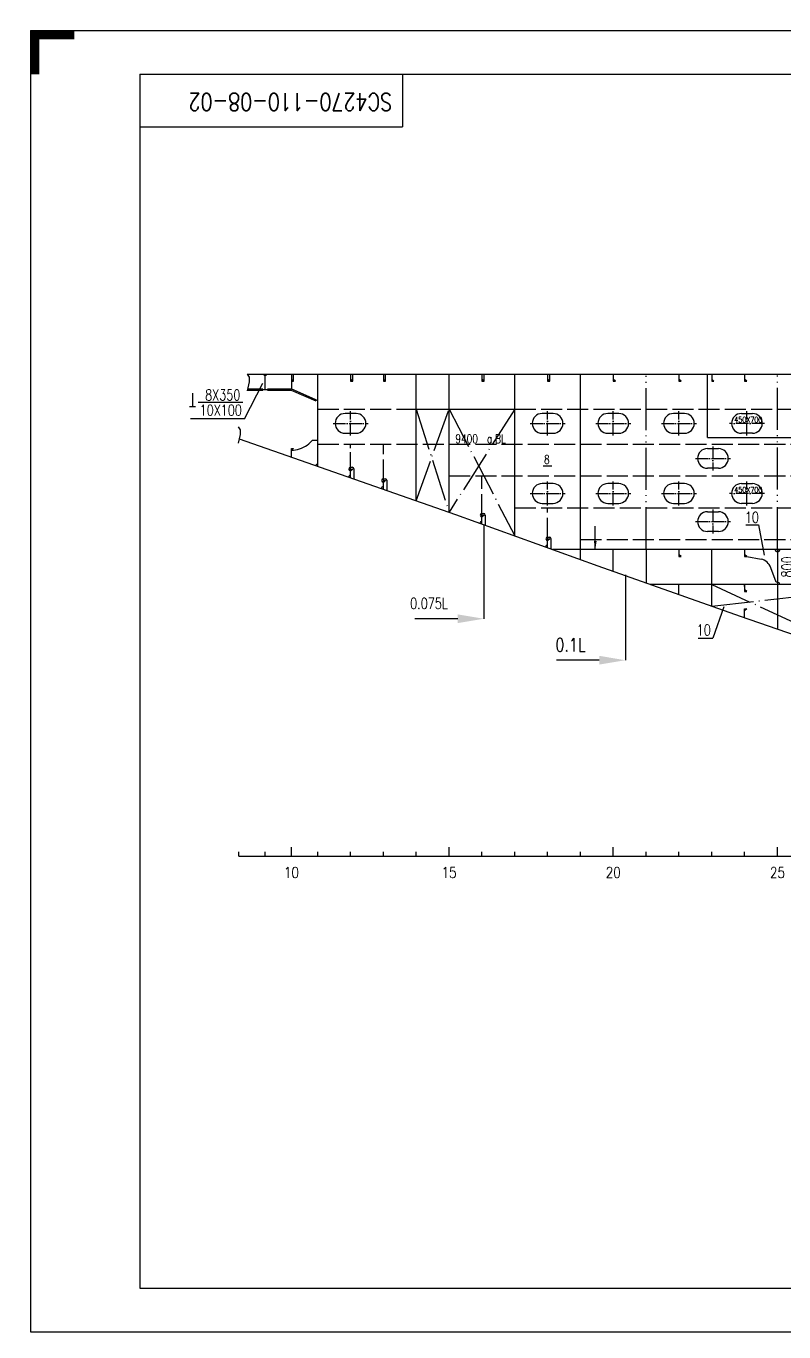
# Model space of a CAD drawing. Extents: x 373818 to 564480, y 322172 to 634257.
# Drawn here: x 415680 to 432987, y 322272 to 352072 of the extents above; entities that cross this region are included whole.
import ezdxf
from ezdxf.enums import TextEntityAlignment as Align

# ---------------------------------------------------------------- set-up
doc = ezdxf.new("R2010")
doc.units = 0
doc.header["$LTSCALE"] = 40
doc.header["$MEASUREMENT"] = 0
for name, pattern in [('ACAD_ISO02W100', [15, 12, -3]), ('ACAD_ISO04W100', [30.5, 24, -3, 0.5, -3]), ('ACAD_ISO05W100', [34, 24, -3, 0.5, -3, 0.5, -3])]:
    doc.linetypes.add(name, pattern=pattern)
doc.layers.get('0').update_dxf_attribs({"linetype": 'CONTINUOUS'})
doc.layers.get('DEFPOINTS').update_dxf_attribs({"linetype": 'CONTINUOUS'})
for name, color, linetype in [('BEAR', 7, 'CONTINUOUS'), ('BT_ENG', 7, 'CONTINUOUS'), ('C-CEN', 4, 'ACAD_ISO04W100'), ('C-CON', 4, 'CONTINUOUS'), ('C-DAS', 4, 'ACAD_ISO02W100'), ('FRAME', 7, 'CONTINUOUS'), ('Y-CON', 2, 'CONTINUOUS'), ('Y-DAS', 2, 'ACAD_ISO02W100'), ('Y-PH', 2, 'ACAD_ISO05W100')]:
    doc.layers.add(name, color=color, linetype=linetype)
doc.styles.add('ENGNISH', font='romans.shx', dxfattribs={"width": 0.8, "height": 750})
doc.styles.add('ROMANS', font='romans.shx', dxfattribs={"width": 0.75, "height": 250, "bigfont": 'hzdx.shx'})
doc.dimstyles.new('DM-100', dxfattribs={"dimscale": 0, "dimtxt": 250, "dimasz": 200, "dimexe": 30, "dimexo": 30, "dimgap": 50, "dimtad": 1, "dimdec": 0, "dimzin": 0, "dimdsep": 46, "dimtxsty": 'ROMANS', "dimcen": 0, "dimclrd": 1, "dimclre": 1, "dimclrt": 1, "dimadec": 0, "dimazin": 0, "dimtfac": 1, "dimtdec": 0, "dimtmove": 0, "dimatfit": 3, "dimfxl": 1, "dimtolj": 1, "dimtzin": 0, "dimarcsym": 0})

# ---------------------------------------------------------------- blocks, each defined once
blk = doc.blocks.new('*D177')
at = {"color": 1, "linetype": 'ByBlock', "transparency": 16777216}
for p, q in [((430047, 329695), (430083, 329695)), ((430053, 329095), (430053, 329495)), ((430047, 328895), (430083, 328895))]:
    blk.add_line(p, q, dxfattribs=at)
for points in [[(430020, 329495), (430086, 329495), (430053, 329695)], [(430020, 329095), (430086, 329095), (430053, 328895)]]:
    blk.add_solid(points, dxfattribs=at)
at = {"layer": 'DEFPOINTS', "color": 0, "linetype": 'ByBlock', "transparency": 16777216}
for p in [(430017, 329695), (430053, 329695), (430017, 328895)]:
    blk.add_point(p, dxfattribs=at)
at = {"color": 1, "linetype": 'ByBlock', "transparency": 16777216, "insert": (429878, 329295), "char_height": 250, "attachment_point": 5, "rotation": 90, "style": 'ROMANS'}
blk.add_mtext('\\A1;800', dxfattribs=at)

msp = doc.modelspace()

# ---------------------------------------------------------------- linework, layer by layer
at = {"color": 2}
for p, q in [((418280.01, 350971.55), (563380.01, 350971.55)), ((418280.01, 350971.55), (418280.01, 323271.55)), ((418280.01, 323271.55), (563380.01, 323271.55))]:
    msp.add_line(p, q, dxfattribs=at)
for p, q in [((420670.86, 343109.38), (421089.59, 343926.12)), ((421790, 343970.38), (421790, 344130.38)), ((423140, 343970.38), (423140, 344130.38)), ((423890, 343970.38), (423890, 344130.38)), ((426140, 343970.38), (426140, 344130.38)), ((427640, 343970.38), (427640, 344130.38)), ((431240, 342680.38), (431240, 344130.38)), ((421740, 343795.38), (422340, 343530.38)), ((420633.52, 343481.22), (419610.46, 343481.22)), ((422307.98, 343544.52), (422295.86, 343517.08)), ((420670.86, 343109.38), (419435.24, 343109.38)), ((421740, 342389.42), (421833.02, 342402.77)), ((422215.01, 342615.13), (422171.02, 342571.36)), ((422340, 342615.13), (422215.01, 342615.13)), ((423090, 342465.63), (423090, 342530.29)), ((423090, 342002.83), (423130, 342002.83)), ((423840, 341740.94), (423880, 341740.94)), ((426090, 340948.99), (426130, 340948.99)), ((426136.57, 340692.23), (426136.57, 338546.61)), ((427590, 340409.47), (427630, 340409.47)), ((432140, 339970.38), (432464.94, 339905.39)), ((429369.1, 339549.11), (429369.1, 337600.11)), ((432808.53, 339384.21), (432688.79, 339711.67)), ((432090, 339280.38), (432090, 339330.38)), ((432090, 339280.38), (432090, 339280.38)), ((432840, 339330.38), (432790, 339330.38)), ((432840, 339384.21), (432808.53, 339384.21)), ((431616.93, 338815.71), (431364.76, 338102.35)), ((431029.45, 338102.35), (431364.76, 338102.35)), ((420540, 333130.29), (420540, 333230.29)), ((421140, 333130.29), (421140, 333230.29)), ((421740, 333130.29), (421740, 333330.29)), ((422340, 333130.29), (422340, 333230.29)), ((423090, 333130.29), (423090, 333230.29)), ((423840, 333130.29), (423840, 333230.29)), ((424590, 333130.29), (424590, 333230.29)), ((425340, 333130.29), (425340, 333330.29)), ((426090, 333130.29), (426090, 333230.29)), ((426840, 333130.29), (426840, 333230.29)), ((427590, 333130.29), (427590, 333230.29)), ((428340, 333130.29), (428340, 333230.29)), ((429090, 333130.29), (429090, 333330.29)), ((429840, 333130.29), (429840, 333230.29)), ((430590, 333130.29), (430590, 333230.29)), ((431340, 333130.29), (431340, 333230.29)), ((432090, 333130.29), (432090, 333230.29)), ((432840, 333130.29), (432840, 333330.29)), ((420540, 333130.29), (463592.7, 333130.29))]:
    msp.add_line(p, q)
at = {"color": 7, "ltscale": 0.2}
for p, q in [((423165, 341967.83), (423165, 341735.85)), ((423915, 341705.94), (423915, 341473.97)), ((426165, 340913.99), (426165, 340682.01)), ((427665, 340374.47), (427665, 340142.49))]:
    msp.add_line(p, q, dxfattribs=at)
at = {"color": 0, "linetype": 'ByBlock'}
for p, q in [((425536.57, 338546.61), (424558.19, 338546.61)), ((428769.1, 337600.11), (427790.72, 337600.11))]:
    msp.add_line(p, q, dxfattribs=at)
msp.add_lwpolyline([(431240, 342680.38), (458990, 342680.38)])
for centre, radius, start, end in [((421140, 344130.38), 35, 180, 0), ((421747.82, 342996.69), 600, 278.1635, 314.855823), ((422340, 342024.72), 50, 90, 160.751741), ((423090, 341962.83), 40, 90, 270), ((423130, 341967.83), 35, 360, 90), ((423840, 341700.94), 40, 90, 270), ((423880, 341705.94), 35, 360, 90), ((426090, 340908.99), 40, 90, 270), ((426130, 340913.99), 35, 360, 90), ((427590, 340369.47), 40, 90, 270), ((427630, 340374.47), 35, 360, 90), ((432406.11, 339611.22), 300, 19.563295, 78.690068), ((432840, 339330.38), 50, 0, 90)]:
    msp.add_arc(centre, radius, start, end)
at = {"color": 7, "ltscale": 0.2}
for centre in [(423089.99, 341778.52), (423839.99, 341516.63), (426089.99, 340724.67), (427589.99, 340185.15)]:
    msp.add_arc(centre, 44.99, 90, 180, dxfattribs=at)
at = {"color": 0, "linetype": 'ByBlock'}
for points in [[(425536.57, 338646.61), (425536.57, 338446.61), (426136.57, 338546.61)], [(428769.1, 337700.11), (428769.1, 337500.11), (429369.1, 337600.11)]]:
    msp.add_solid(points, dxfattribs=at)
at = {"layer": 'BEAR'}
for points in [[(420726.08, 344130.38), (420771.44, 344058.05), (420776.64, 343951.47), (420726.08, 343750.38)], [(420729.85, 343765.38), (421090, 343765.38)], [(420737.39, 343795.38), (421090, 343795.38)], [(421190, 343795.38), (421740, 343795.38)], [(421190, 343765.38), (421733.67, 343765.38), (422295.86, 343517.08)], [(420521.98, 342930.16), (420567.34, 342857.83), (420572.55, 342751.25), (420521.98, 342550.16)]]:
    msp.add_lwpolyline(points, dxfattribs=at)
msp.add_arc((432840, 340134.85), 60, 184.269248, 355.730752, dxfattribs=at)
msp.add_arc((432840, 340134.85), 60, 184.269248, 355.730752, dxfattribs=at)
at = {"layer": 'BT_ENG'}
for p, q in [((415780.01, 351971.55), (564380.01, 351971.55)), ((415780.01, 351971.55), (415780.01, 322271.55)), ((424280.01, 350971.55), (424280.01, 349771.55)), ((418280.01, 349771.55), (424280.01, 349771.55)), ((415780.01, 322271.55), (564380.01, 322271.55))]:
    msp.add_line(p, q, dxfattribs=at)
at = {"layer": 'BT_ENG', "const_width": 200}
for points in [[(415780.01, 351871.55), (416780.01, 351871.55)], [(415880.01, 351971.55), (415880.01, 350971.55)]]:
    msp.add_lwpolyline(points, dxfattribs=at)
at = {"layer": 'C-CEN'}
for p, q in [((424590, 341239.06), (425340, 343330.29)), ((424590, 343330.29), (425340, 340977.17)), ((425340, 343330.29), (426840, 340439.23)), ((426840, 343330.29), (425340, 340977.17)), ((431340, 339330.38), (435840, 337254.89)), ((431340, 338835.63), (435840, 339330.38))]:
    msp.add_line(p, q, dxfattribs=at)
at = {"layer": 'C-CEN', "ltscale": 0.3}
for p, q in [((422690, 343005.34), (423490, 343005.34)), ((423090, 342730.34), (423090, 343280.34)), ((427190, 343005.34), (427990, 343005.34)), ((427590, 342730.34), (427590, 343280.34)), ((428690, 343005.34), (429490, 343005.34)), ((429090, 342730.34), (429090, 343280.34)), ((430190, 343005.34), (430990, 343005.34)), ((430590, 342730.34), (430590, 343280.34)), ((432542, 343005.34), (431742, 343005.34)), ((432142, 342730.34), (432142, 343280.34)), ((431366, 342480.38), (431366, 341930.38)), ((430966, 342205.38), (431766, 342205.38)), ((427590, 341130.34), (427590, 341680.34)), ((429090, 341130.34), (429090, 341680.34)), ((430590, 341130.34), (430590, 341680.34)), ((432142, 341130.34), (432142, 341680.34)), ((427190, 341405.34), (427990, 341405.34)), ((428690, 341405.34), (429490, 341405.34)), ((430190, 341405.34), (430990, 341405.34)), ((432542, 341405.34), (431742, 341405.34)), ((431366, 341038.64), (431366, 340488.64)), ((430966, 340763.64), (431766, 340763.64))]:
    msp.add_line(p, q, dxfattribs=at)
at = {"layer": 'C-CON'}
for p, q in [((423215, 343230.34), (422965, 343230.34)), ((427715, 343230.34), (427465, 343230.34)), ((429215, 343230.34), (428965, 343230.34)), ((430715, 343230.34), (430465, 343230.34)), ((432017, 343230.34), (432267, 343230.34)), ((422965, 342780.34), (423215, 342780.34)), ((427465, 342780.34), (427715, 342780.34)), ((428965, 342780.34), (429215, 342780.34)), ((430465, 342780.34), (430715, 342780.34)), ((432267, 342780.34), (432017, 342780.34)), ((431241, 342430.38), (431491, 342430.38)), ((427486.11, 342039.63), (427689.74, 342039.63)), ((431491, 341980.38), (431241, 341980.38)), ((427715, 341630.34), (427465, 341630.34)), ((429215, 341630.34), (428965, 341630.34)), ((430715, 341630.34), (430465, 341630.34)), ((432017, 341630.34), (432267, 341630.34)), ((427465, 341180.34), (427715, 341180.34)), ((428965, 341180.34), (429215, 341180.34)), ((430465, 341180.34), (430715, 341180.34)), ((431241, 340988.64), (431491, 340988.64)), ((432267, 341180.34), (432017, 341180.34)), ((432117.43, 340689.75), (432406.2, 340689.75)), ((432406.2, 340689.75), (432533.41, 339999.84)), ((431491, 340538.64), (431241, 340538.64))]:
    msp.add_line(p, q, dxfattribs=at)
for centre, start, end in [((422965, 343005.34), 90, 270), ((423215, 343005.34), 270, 90), ((427465, 343005.34), 90, 270), ((427715, 343005.34), 270, 90), ((428965, 343005.34), 90, 270), ((429215, 343005.34), 270, 90), ((430465, 343005.34), 90, 270), ((430715, 343005.34), 270, 90), ((432017, 343005.34), 90, 270), ((432267, 343005.34), 270, 90), ((431241, 342205.38), 90, 270), ((431491, 342205.38), 270, 90), ((427465, 341405.34), 90, 270), ((427715, 341405.34), 270, 90), ((428965, 341405.34), 90, 270), ((429215, 341405.34), 270, 90), ((430465, 341405.34), 90, 270), ((430715, 341405.34), 270, 90), ((432017, 341405.34), 90, 270), ((432267, 341405.34), 270, 90), ((431241, 340763.64), 90, 270), ((431491, 340763.64), 270, 90)]:
    msp.add_arc(centre, 225, start, end, dxfattribs=at)
at = {"layer": 'C-DAS'}
for points in [[(422340, 343330.29), (424590, 343330.29)], [(426840, 343330.29), (515340, 343330.29)], [(422340, 342530.29), (440340, 342530.29)], [(425340, 341805.29), (515340, 341805.29)], [(426840, 341080.29), (438090, 341080.29)], [(428340, 340355.29), (440340, 340355.29)]]:
    msp.add_lwpolyline(points, dxfattribs=at)
at = {"layer": 'Y-CON'}
for p, q in [((421140, 343780.38), (421140, 344130.38)), ((422340, 342024.72), (422340, 344130.38)), ((424590, 341239.06), (424590, 344130.38)), ((425340, 340977.17), (425340, 344130.38)), ((426840, 340439.23), (426840, 344130.38)), ((428340, 339899.71), (428340, 344130.38)), ((419480.29, 343694.26), (419480.29, 343390.56)), ((419411.95, 343390.56), (419548.63, 343390.56)), ((424590, 343330.29), (426840, 343330.29)), ((440340, 340130.38), (427698.66, 340130.38)), ((429840, 340130.38), (429840, 339366.52)), ((431340, 338835.63), (431340, 340130.38)), ((432840, 340130.38), (432840, 338312.51)), ((435860, 339330.38), (429942.1, 339330.38))]:
    msp.add_line(p, q, dxfattribs=at)
for points in [[(420726.08, 344130.38), (440340, 344130.38)], [(421090, 343780.38), (421190, 343780.38)], [(420547.26, 342650.7), (425490, 340924.79), (428740, 339755.83), (431990, 338605.58), (434323.2, 337801.1)]]:
    msp.add_lwpolyline(points, dxfattribs=at)
at = {"layer": 'Y-DAS'}
for p, q in [((421740, 343970.38), (421740, 343795.38)), ((423840, 341700.94), (423840, 342530.29)), ((426090, 340908.99), (426090, 341805.29)), ((427590, 340369.47), (427590, 341080.29)), ((429090, 339631.96), (429090, 340130.38)), ((430590, 339101.08), (430590, 339330.38))]:
    msp.add_line(p, q, dxfattribs=at)
at = {"layer": 'Y-DAS', "ltscale": 0.8}
msp.add_line((423090, 341962.83), (423090, 342465.63), dxfattribs=at)
at = {"layer": 'Y-DAS'}
for points in [[(421740, 344130.38), (421740, 343970.38), (421790, 343970.38), (421740, 344015.18)], [(423090, 344130.38), (423090, 343970.38), (423140, 343970.38), (423090, 344015.18)], [(423840, 344130.38), (423840, 343970.38), (423890, 343970.38), (423840, 344015.18)], [(426090, 344130.38), (426090, 343970.38), (426140, 343970.38), (426090, 344015.18)], [(427590, 344130.38), (427590, 343970.38), (427640, 343970.38), (427590, 344015.18)], [(429090, 344130.38), (429090, 343970.38), (429140, 343970.38), (429090, 344015.18)], [(430590, 344130.38), (430590, 343970.38), (430640, 343970.38), (430590, 344015.18)], [(431340, 344130.38), (431340, 343970.38), (431390, 343970.38), (431340, 344015.18)], [(432090, 344130.38), (432090, 343970.38), (432140, 343970.38), (432090, 344015.18)], [(421740, 342234.22), (421740, 342434.22), (421790, 342434.22), (421740, 342389.42)], [(423090, 341762.83), (423090, 341962.83), (423140, 341962.83), (423090, 341918.03)], [(423840, 341500.94), (423840, 341700.94), (423890, 341700.94), (423840, 341656.14)], [(426090, 340708.99), (426090, 340908.99), (426140, 340908.99), (426090, 340864.19)], [(427590, 340169.47), (427590, 340369.47), (427640, 340369.47), (427590, 340324.67)], [(430590, 340130.38), (430590, 339970.38), (430640, 339970.38), (430590, 340015.18)], [(432090, 340130.38), (432090, 339970.38), (432140, 339970.38), (432090, 340015.18)], [(432090, 339330.38), (432090, 339170.38), (432140, 339170.38), (432090, 339215.18)], [(432090, 338571.1), (432090, 338771.1), (432140, 338771.1), (432090, 338726.3)]]:
    msp.add_lwpolyline(points, dxfattribs=at)
at = {"layer": 'Y-PH'}
for p, q in [((429840, 340130.38), (429840, 344130.38)), ((432840, 340134.85), (432840, 344130.38))]:
    msp.add_line(p, q, dxfattribs=at)

# ---------------------------------------------------------------- texts
at = {"style": 'ROMANS'}
for s, height, width, p in [('450X700', 125, 0.7, (431853.81, 343027.42)), ('8', 200, 0.75, (427509.38, 342083.61)), ('450X700', 125, 0.7, (431853.81, 341427.42))]:
    msp.add_text(s, height=height, dxfattribs=dict(at, width=width)).set_placement(p)
for s, height, width, p in [('0.075L', 250, 0.75, (424881.27, 338897.11)), ('0.1L', 300, 0.8, (428113.8, 337950.61))]:
    msp.add_text(s, height=height, dxfattribs=dict(at, width=width)).set_placement(p, align=Align.MIDDLE)
at = {"char_height": 250, "attachment_point": 5, "style": 'ROMANS'}
for s, insert in [('8X350', (420172.05, 343653.83)), ('10X100', (420126.08, 343306.86)), ('10', (432256.45, 340861.21)), ('10', (431157.02, 338288.88))]:
    msp.add_mtext(s, dxfattribs=dict(at, insert=insert))
at = {"insert": (425484.32, 342753.58), "char_height": 200, "width": 4189.5335, "attachment_point": 1, "style": 'ROMANS'}
msp.add_mtext('9400  a.BL', dxfattribs=at)
at = {"layer": 'BT_ENG', "style": 'ENGNISH', "width": 0.8}
msp.add_text('SC4270-110-08-02', height=400, rotation=180, dxfattribs=at).set_placement((424039.5, 350540.8))
at = {"layer": 'FRAME', "style": 'ROMANS', "width": 0.8}
for s, p in [('10', (421740, 332755.29)), ('15', (425340, 332755.29)), ('20', (429090, 332755.29)), ('25', (432840, 332755.29))]:
    msp.add_text(s, height=250, dxfattribs=at).set_placement(p, align=Align.MIDDLE)

# ---------------------------------------------------------------- dimensions: what is measured, and where the dimension line sits
dim = msp.add_linear_dim(base=(433235.01, 340130.38), p1=(433199.2, 339330.38), p2=(433199.2, 340130.38), angle=90, dimstyle='DM-100', override={"dimscale": 1})
dim.commit()
dim.dimension.update_dxf_attribs({"geometry": '*D177', "text_midpoint": (433060.01, 339730.38), "insert": (3181.88, 10435.13)})

# ---------------------------------------------------------------- leaders
at = {"color": 1}
msp.add_leader([(428678.76, 340122.76), (428678.76, 340661.82)], dimstyle='DM-100', override={"dimscale": 1}, dxfattribs=at)

doc.saveas('drawing.dxf')
